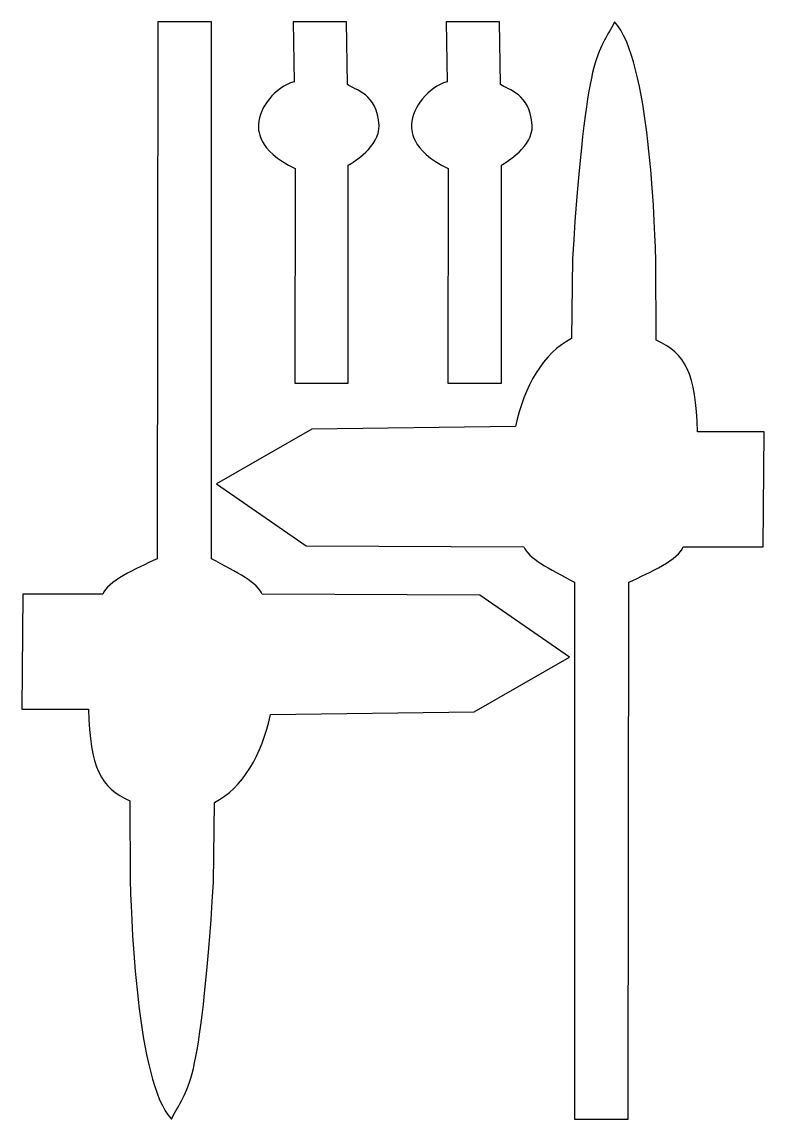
# Model space of a CAD drawing. Extents: x -575 to -382, y 334 to 618.
import ezdxf

# ---------------------------------------------------------------- set-up
doc = ezdxf.new("R2010")
doc.units = 0
doc.layers.add('Layer_1', color=7, linetype='CONTINUOUS')

msp = doc.modelspace()

# ---------------------------------------------------------------- linework, layer by layer
at = {"layer": 'Layer_1', "color": 7}
for points in [[(-539.487957, 618.464122), (-539.673151, 479.390282)], [(-525.632595, 479.390282), (-525.632595, 618.464122), (-539.487957, 618.464122), (-539.487957, 618.464122)], [(-504.432288, 618.464122), (-504.211788, 602.977177)], [(-490.391732, 602.236344), (-490.647482, 618.464122), (-504.432288, 618.464122), (-504.432288, 618.464122)], [(-464.733217, 618.464122), (-464.512716, 602.977177)], [(-450.692661, 602.236344), (-450.948411, 618.464122), (-464.733217, 618.464122), (-464.733217, 618.464122)], [(-503.947204, 580.496399), (-504.026593, 524.82806), (-490.171232, 524.82806), (-490.171232, 581.325427)], [(-464.248133, 580.496399), (-464.327522, 524.828071), (-450.472161, 524.828071), (-450.472161, 581.325427)], [(-432.059616, 557.063152), (-432.271283, 536.434457)], [(-410.363783, 535.993513), (-410.407894, 556.728013)], [(-446.796922, 513.680291), (-499.590116, 512.983569), (-524.355116, 498.766624), (-501.080588, 482.759347), (-444.6097, 482.494735)], [(-403.361144, 482.494735), (-382.626644, 482.494735), (-382.362061, 512.242735), (-399.604061, 512.242735)], [(-431.486366, 473.269625), (-431.486366, 334.195797), (-417.631005, 334.195797), (-417.631005, 334.195797)], [(-417.631005, 334.195797), (-417.445811, 473.269625)], [(-553.757818, 470.165172), (-574.492318, 470.165172), (-574.756901, 440.417171), (-557.514901, 440.417171)], [(-510.32204, 438.979616), (-457.528845, 439.676338), (-432.763845, 453.893283), (-456.038373, 469.90056), (-512.509262, 470.165172)], [(-546.755179, 416.666393), (-546.711068, 395.931894)], [(-525.059346, 395.596755), (-524.847679, 416.225449)]]:
    msp.add_lwpolyline(points, dxfattribs=at)
for points in [[(-421.123505, 618.464122), (-425.347299, 609.925883), (-428.386663, 612.447821), (-432.059616, 557.063152)], [(-410.407894, 556.728013), (-410.726862, 565.965824), (-412.012948, 608.895575), (-421.123505, 618.464122)], [(-504.211788, 602.977177), (-509.199586, 601.476658), (-513.18129, 596.375604), (-513.436926, 591.952872)], [(-464.512716, 602.977177), (-469.500514, 601.476658), (-473.482218, 596.375604), (-473.737855, 591.952872)], [(-482.163176, 591.65301), (-482.70874, 599.949779), (-488.388547, 600.85131), (-490.391732, 602.236344)], [(-442.464105, 591.65301), (-443.009669, 599.949779), (-448.689476, 600.85131), (-450.692661, 602.236344)], [(-513.436926, 591.952872), (-513.524698, 590.95135), (-513.864154, 585.09188), (-503.947204, 580.496399)], [(-490.171232, 581.325427), (-488.779679, 582.220692), (-482.01865, 586.029281), (-482.163176, 591.65301)], [(-473.737855, 591.952872), (-473.825626, 590.95135), (-474.165083, 585.09188), (-464.248133, 580.496399)], [(-450.472161, 581.325427), (-449.080608, 582.220692), (-442.319579, 586.029281), (-442.464105, 591.65301)], [(-432.271283, 536.434457), (-439.586737, 532.789303), (-444.633914, 523.883245), (-446.796922, 513.680291)], [(-399.604061, 512.242735), (-400.081129, 527.561306), (-402.69795, 532.61077), (-410.363783, 535.993513)], [(-444.6097, 482.494735), (-443.712741, 479.589991), (-438.132333, 476.81315), (-431.486366, 473.269625)], [(-417.445811, 473.269625), (-411.770237, 475.946333), (-404.425319, 479.159348), (-403.361144, 482.494735)], [(-539.673151, 479.390282), (-545.348724, 476.713574), (-552.693642, 473.500559), (-553.757818, 470.165172)], [(-512.509262, 470.165172), (-513.406221, 473.069916), (-518.986629, 475.846757), (-525.632595, 479.390282)], [(-557.514901, 440.417171), (-557.037833, 425.098601), (-554.421012, 420.049137), (-546.755179, 416.666393)], [(-524.847679, 416.225449), (-517.532225, 419.870603), (-512.485047, 428.776662), (-510.32204, 438.979616)], [(-546.711068, 395.931894), (-546.3921, 386.694072), (-545.106013, 343.764332), (-535.995457, 334.195768)], [(-535.995457, 334.195768), (-531.771662, 342.734024), (-528.732298, 340.212097), (-525.059346, 395.596755)]]:
    msp.add_open_spline(points, degree=3, dxfattribs=at)

doc.saveas('drawing.dxf')
